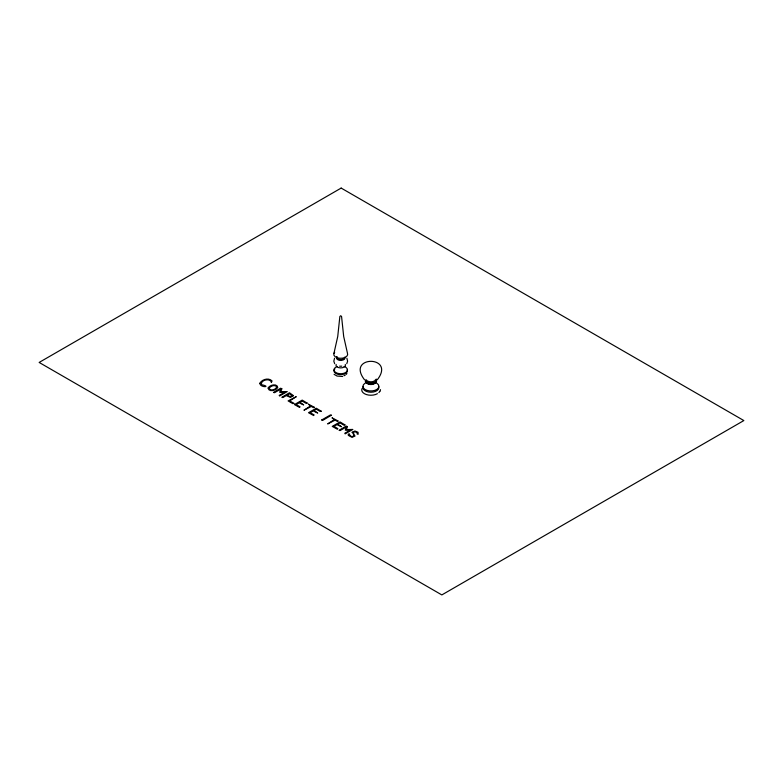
<?xml version="1.0" encoding="UTF-8"?>
<svg xmlns="http://www.w3.org/2000/svg" width="783" height="783" viewBox="0 0 783 783"><rect width="100%" height="100%" fill="white"/><g stroke="black" fill="none" stroke-linecap="round" stroke-linejoin="round"><path stroke-width="1.17" d="M380.166 391.079L380.499 389.64M333.979 353.231L337.737 336.484L339.861 316.489L340.713 315.745L341.564 316.489L343.688 336.484L347.456 353.231A6.978 4.023 0 0 1 339.802 358.262A6.978 4.023 0 0 1 334.674 352.262M334.547 358.232L333.822 361.188L334.674 363.723M346.761 363.723L347.603 361.188L346.889 358.232M377.396 379.667C396.159 355.237 345.675 355.237 364.438 379.667M342.602 376.476L337.062 376.055L334.087 374.343M344.099 366.464A6.763 3.905 0 0 1 345.89 372.356A6.763 3.905 0 0 1 335.535 372.356A6.763 3.905 0 0 1 337.336 366.464M344.774 357.361A4.199 2.427 0 0 1 340.165 360.395A4.199 2.427 0 0 1 337.082 356.774M347.241 369.772A6.763 3.905 0 0 1 339.832 374.646A6.763 3.905 0 0 1 334.86 368.822M345.283 364.457A4.727 2.731 0 0 1 340.713 367.893A4.727 2.731 0 0 1 336.152 364.457M344.911 357.175A4.199 2.427 0 0 1 340.165 359.583A4.199 2.427 0 0 1 336.661 356.549M346.898 373.481A6.411 3.7 0 0 1 346.262 374.372M345.244 375.135A6.411 3.7 0 0 1 343.913 375.723M341.799 366.141A4.199 2.427 0 0 1 339.626 366.141M374.9 382.368A7.977 4.6 0 0 1 377.024 389.317A7.977 4.6 0 0 1 364.809 389.317A7.977 4.6 0 0 1 366.933 382.368M379.794 391.314A9.19 5.305 0 0 1 378.874 392.596M377.416 393.692A9.19 5.305 0 0 1 366.327 394.534A9.19 5.305 0 0 1 362.04 388.574M378.62 386.44A7.977 4.6 0 0 1 370.917 392.234A7.977 4.6 0 0 1 363.214 386.44M375.83 381.703A4.913 2.838 0 0 1 370.917 384.541A4.913 2.838 0 0 1 366.004 381.703M376.427 379.872A5.706 3.289 0 0 1 371.661 383.983A5.706 3.289 0 0 1 365.211 380.724M376.212 379.041A5.481 3.161 0 0 1 371.631 382.995A5.481 3.161 0 0 1 365.436 379.853M373.374 383.23A4.913 2.838 0 0 1 368.46 383.23M366.659 382.192A4.913 2.838 0 0 1 366.17 381.507M375.39 379.843A4.629 2.672 0 0 1 374.92 380.479M374.186 381.037A4.629 2.672 0 0 1 367.648 381.037M366.904 380.479A4.629 2.672 0 0 1 366.444 379.843M259.868 383.259C259.956 388.123 272.347 386.959 261.512 384.688C260.201 380.636 268.226 378.111 270.82 381.125L271.407 382.535L272.034 380.92C268.706 377.406 261.962 379.295 259.868 383.259M352.164 432.245C355.609 435.681 352.653 438.451 349.433 435.142C350.637 433.244 347.486 433.508 348.308 435.377L351.978 437.345L355.022 436.053C352.047 432.96 353.847 429.926 357.322 433.019L357.156 434.056L358.144 434.281L358.076 432.265L354.924 431.012L352.164 432.245M268.119 388.055C268.589 392.41 276.301 390.658 277.769 387.458C277.27 383.132 269.548 384.805 268.119 388.055M269.293 388.035C269.43 391.627 276.683 389.64 276.634 386.655C274.716 384.463 270.742 385.96 269.293 388.035M281.821 388.75L280.862 391.735L287.244 391.588L279.6 396.002L279.208 395.395L285.09 391.999L279.737 392.371L280.441 389.288L274.539 392.694L273.453 392.459L280.608 388.202L281.821 388.75M347.388 426.608L346.429 429.593L352.82 429.446L345.176 433.86L344.784 433.253L350.657 429.857L345.313 430.229L346.017 427.146L340.106 430.552L339.029 430.317L346.184 426.06L347.388 426.608M292.176 395.66L289.945 396.638L287.116 395.092L289.456 393.741L292.176 395.66M293.459 395.65L290.513 397.392L286.245 395.591L282.878 397.539L281.802 397.314L289.485 392.753L293.459 395.65M307.142 403.069L306.065 403.314L302.189 401.082L300.016 402.335L303.657 404.938L299.145 402.834L296.15 404.566L300.026 406.798L299.595 407.424L294.447 404.576L302.199 400.103L307.142 403.069M321.196 411.192L320.13 411.437L316.254 409.196L314.071 410.449L317.712 413.052L313.21 410.948L310.215 412.68L314.091 414.921L313.66 415.548L308.502 412.7L316.263 408.217L321.196 411.192M344.931 424.895L343.854 425.14L339.979 422.898L337.806 424.151L341.447 426.755L336.944 424.65L333.95 426.383L337.825 428.624L337.385 429.25L332.237 426.402L339.998 421.92L344.931 424.895M293.879 403.382L292.803 403.627L288.085 400.906L296.277 396.658L289.788 400.886L293.879 403.382M308.443 404.214L310.499 405.927L303.951 410.223L311.38 406.436L313.454 407.63L314.58 407.375L308.443 404.214M332.168 417.916L334.233 419.629L327.685 423.926L335.114 420.138L337.189 421.332L338.305 421.078L332.168 417.916M321.744 419.952L322.606 420.442L331.552 415.156L330.475 414.912L321.744 419.952M341.163 188.077L39.15 362.441L441.837 594.923L743.85 420.559L341.163 188.077"/></g></svg>
